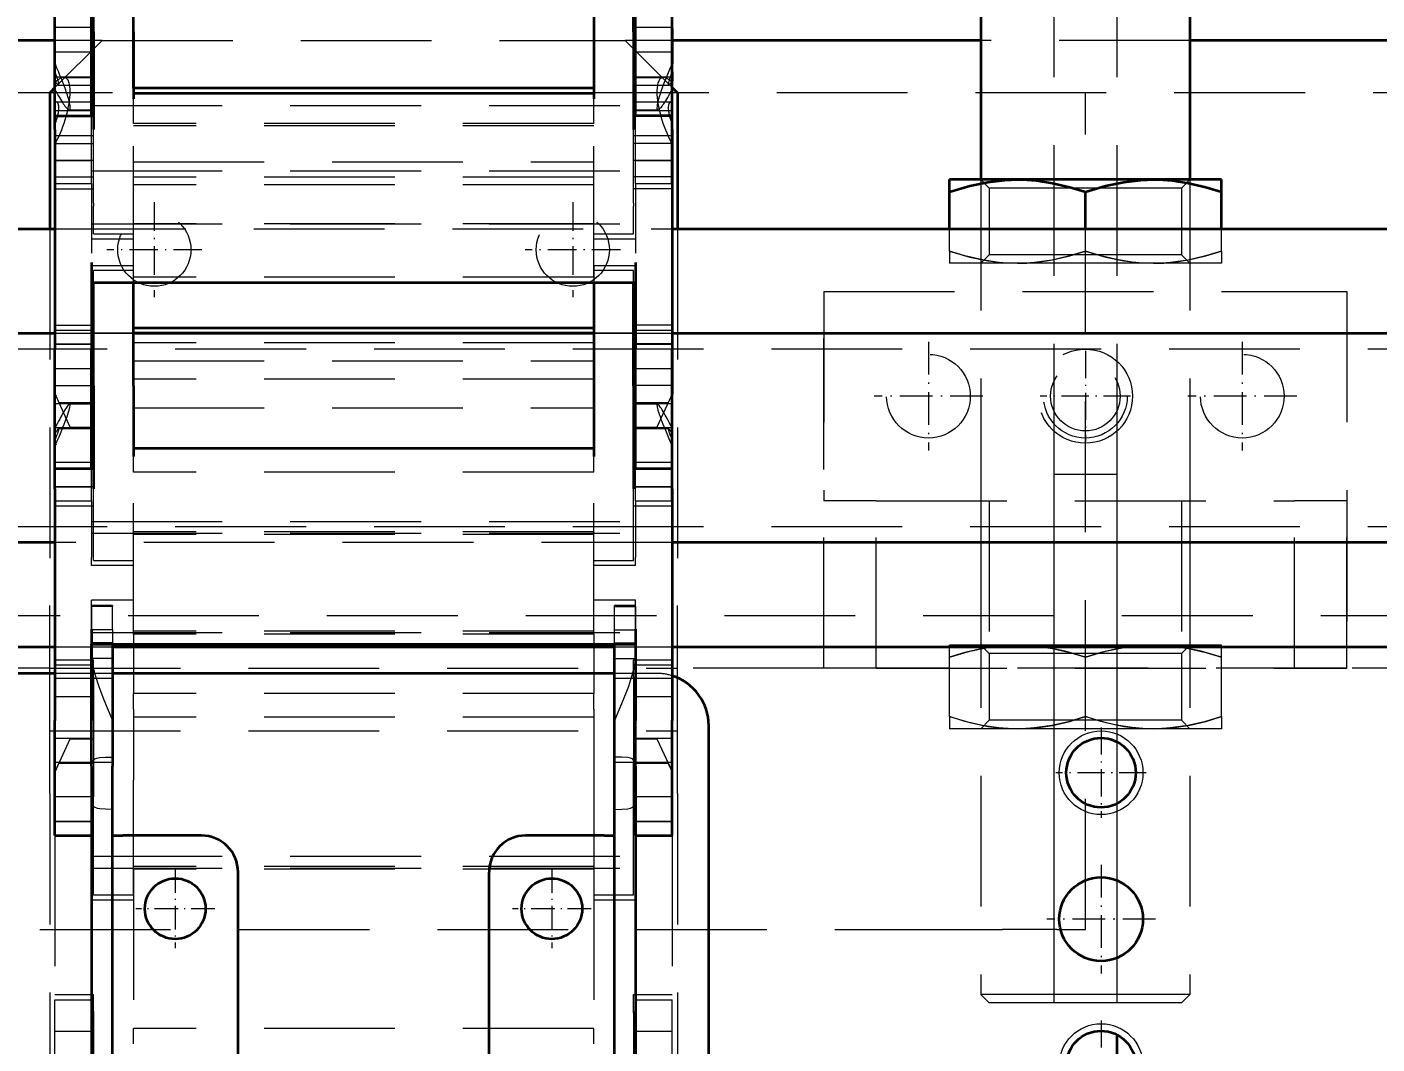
# Model space of a CAD drawing. Header units: millimetres. Extents: x -10155 to 20189, y -25550 to -22580.
# Drawn here: x -9377.4 to -9248.4, y -23115.9 to -23018.7 of the extents above; entities that cross this region are included whole.
import ezdxf

# ---------------------------------------------------------------- set-up
doc = ezdxf.new("R2010")
doc.units = ezdxf.units.MM
for name, pattern in [('CENTER-HOKUTO', [23, 20, -1, 1, -1]), ('DASHDOT', [18.5, 12, -3, 0.5, -3]), ('DASHSPACE', [30, 12, -18]), ('HIDDEN-HOKUTO', [3.8, 2.5, -1.3])]:
    doc.linetypes.add(name, pattern=pattern)
doc.layers.add('AM_7', color=2, linetype='CENTER-HOKUTO', lineweight=30)
doc.layers.add('AM_HID', color=1, linetype='HIDDEN-HOKUTO', lineweight=25)
doc.layers.add('word_dim', color=253, linetype='Continuous')
doc.styles.get("Standard").update_dxf_attribs({"font": 'romans.shx', "bigfont": 'bigfont.shx'})
doc.dimstyles.new('RS-1-5', dxfattribs={"dimscale": 5, "dimtxt": 3.5, "dimasz": 3, "dimexe": 1, "dimexo": 0, "dimgap": 1, "dimtad": 3, "dimdsep": 46, "dimtxsty": 'Standard', "dimblk1": 'OPEN', "dimblk2": 'OPEN', "dimsah": 1, "dimcen": 0, "dimclrd": 256, "dimclre": 256, "dimclrt": 3, "dimadec": 0, "dimazin": 0, "dimtfac": 1, "dimtmove": 0, "dimatfit": 3, "dimldrblk": 'OPEN', "dimfxl": 0, "dimtolj": 1, "dimtzin": 0, "dimarcsym": 0})

# ---------------------------------------------------------------- blocks, each defined once
blk = doc.blocks.new('_Open')
at = {"color": 0, "lineweight": -2}
for p, q in [((-1, 0.1667), (0, 0)), ((-1, -0.1667), (0, 0)), ((0, 0), (-1, 0))]:
    blk.add_line(p, q, dxfattribs=at)
blk = doc.blocks.new('*D754')
at = {"layer": 'DEFPOINTS', "color": 0, "ltscale": 2}
for p in [(-8616.25, -22750.69), (-9696.25, -23547.81), (-8616.25, -23589.18)]:
    blk.add_point(p, dxfattribs=at)
at = {"layer": 'word_dim', "lineweight": -2, "ltscale": 2}
for p, q in [((-9696.25, -23547.81), (-9696.25, -22745.69)), ((-8616.25, -23589.18), (-8616.25, -22745.69)), ((-9681.25, -22750.69), (-8631.25, -22750.69))]:
    blk.add_line(p, q, dxfattribs=at)
at = {"layer": 'word_dim', "lineweight": -2, "ltscale": 2, "xscale": 15, "yscale": 15, "zscale": 15, "rotation": 180}
blk.add_blockref('_Open', (-9696.25, -22750.69), dxfattribs=at)
at = {"layer": 'word_dim', "lineweight": -2, "ltscale": 2, "xscale": 15, "yscale": 15, "zscale": 15}
blk.add_blockref('_Open', (-8616.25, -22750.69), dxfattribs=at)
at = {"layer": 'word_dim', "color": 3, "ltscale": 2, "insert": (-9156.25, -22736.94), "char_height": 17.5, "attachment_point": 5}
blk.add_mtext('\\A1;1080', dxfattribs=at)

msp = doc.modelspace()

# ---------------------------------------------------------------- linework, layer by layer
at = {"color": 7, "lineweight": 35, "ltscale": 0.187}
for p, q in [((-9371.047, -23019.166), (-9371.047, -23011.686)), ((-9367.248, -23019.166), (-9367.248, -23011.686)), ((-9323.248, -23011.686), (-9323.248, -23019.166)), ((-9319.447, -23019.166), (-9319.447, -23011.686))]:
    msp.add_line(p, q, dxfattribs=at)
at = {"color": 7, "lineweight": 35}
for p, q in [((-9286.248, -23011.804), (-9286.248, -23033.304)), ((-9266.248, -23011.804), (-9266.248, -23033.304)), ((-9374.748, -23020.004), (-9401.248, -23020.004)), ((-9286.248, -23020.004), (-9315.748, -23020.004)), ((-9208.748, -23020.004), (-9266.248, -23020.004)), ((-9323.248, -23024.551), (-9367.248, -23024.551)), ((-9367.248, -23025.053), (-9323.248, -23025.053)), ((-9374.748, -23028.521), (-9374.748, -23049.484)), ((-9315.748, -23028.521), (-9315.748, -23049.484)), ((-9648.748, -23038.004), (-9374.748, -23038.004)), ((-9315.748, -23038.004), (-8673.748, -23038.004)), ((-9371.248, -23043.125), (-9319.248, -23043.125)), ((-9323.248, -23047.491), (-9367.248, -23047.491)), ((-9367.248, -23047.939), (-9323.248, -23047.939)), ((-9374.748, -23048.004), (-9655.748, -23048.004)), ((-9323.248, -23048.004), (-9367.248, -23048.004)), ((-8666.748, -23048.004), (-9315.748, -23048.004)), ((-9323.248, -23059.001), (-9367.248, -23059.001)), ((-9374.748, -23062.878), (-9374.748, -23085.004)), ((-9315.748, -23062.878), (-9315.748, -23085.004)), ((-9374.748, -23068.004), (-9655.748, -23068.004)), ((-8666.748, -23068.004), (-9315.748, -23068.004)), ((-9374.748, -23078.004), (-9658.748, -23078.004)), ((-9371.248, -23077.727), (-9319.248, -23077.727)), ((-9321.248, -23078.004), (-9369.248, -23078.004)), ((-8663.748, -23078.004), (-9315.748, -23078.004)), ((-9321.248, -23080.504), (-9369.248, -23080.504)), ((-9312.248, -23135.504), (-9312.248, -23085.504)), ((-9371.248, -23089.368), (-9371.248, -23126.676)), ((-9369.248, -23126.676), (-9369.248, -23089.368)), ((-9321.248, -23126.676), (-9321.248, -23089.368)), ((-9319.248, -23089.368), (-9319.248, -23126.676)), ((-9357.248, -23124.504), (-9357.248, -23099.504)), ((-9333.248, -23124.504), (-9333.248, -23099.504))]:
    msp.add_line(p, q, dxfattribs=at)
at = {"color": 7, "lineweight": 35, "ltscale": 0.341248}
for p, q in [((-9374.748, -23027.218), (-9374.748, -23013.568)), ((-9371.248, -23027.218), (-9371.248, -23013.568)), ((-9319.248, -23027.218), (-9319.248, -23013.568))]:
    msp.add_line(p, q, dxfattribs=at)
at = {"color": 7, "lineweight": 35, "ltscale": 0.381778}
msp.add_line((-9315.748, -23028.839), (-9315.748, -23013.568), dxfattribs=at)
at = {"color": 7, "lineweight": 35, "ltscale": 0.186227}
msp.add_line((-9367.248, -23023.703), (-9367.248, -23016.254), dxfattribs=at)
at = {"color": 7, "lineweight": 35, "ltscale": 0.005005}
for p, q in [((-9371.248, -23018.736), (-9371.047, -23018.736)), ((-9371.248, -23026.636), (-9371.047, -23026.636)), ((-9371.248, -23047.939), (-9371.047, -23047.939)), ((-9371.047, -23048.004), (-9371.248, -23048.004)), ((-9371.047, -23049.054), (-9371.248, -23049.054)), ((-9319.248, -23048.004), (-9319.448, -23048.004)), ((-9371.248, -23056.954), (-9371.047, -23056.954))]:
    msp.add_line(p, q, dxfattribs=at)
at = {"color": 7, "lineweight": 35, "ltscale": 0.233876}
for p, q in [((-9371.047, -23019.166), (-9371.047, -23028.521)), ((-9319.447, -23019.166), (-9319.447, -23028.521))]:
    msp.add_line(p, q, dxfattribs=at)
at = {"color": 7, "lineweight": 35, "ltscale": 0.160205}
for p, q in [((-9367.248, -23019.166), (-9367.248, -23025.575)), ((-9323.248, -23019.166), (-9323.248, -23025.575))]:
    msp.add_line(p, q, dxfattribs=at)
at = {"color": 7, "lineweight": 35, "ltscale": 0.004993}
for p, q in [((-9319.447, -23018.736), (-9319.248, -23018.736)), ((-9319.447, -23026.636), (-9319.248, -23026.636)), ((-9319.447, -23047.939), (-9319.248, -23047.939)), ((-9319.248, -23049.054), (-9319.447, -23049.054)), ((-9319.447, -23056.954), (-9319.248, -23056.954))]:
    msp.add_line(p, q, dxfattribs=at)
at = {"color": 7, "lineweight": 35, "ltscale": 0.084619}
msp.add_line((-9315.748, -23018.854), (-9315.748, -23022.239), dxfattribs=at)
at = {"color": 7, "lineweight": 35, "ltscale": 0.019043}
msp.add_line((-9315.748, -23023.001), (-9315.748, -23022.239), dxfattribs=at)
at = {"color": 7, "lineweight": 35, "ltscale": 0.022169}
msp.add_line((-9315.748, -23023.001), (-9315.748, -23023.888), dxfattribs=at)
at = {"color": 7, "lineweight": 35, "ltscale": 0.017677}
msp.add_line((-9374.748, -23024.504), (-9375.248, -23025.004), dxfattribs=at)
at = {"color": 7, "lineweight": 35, "ltscale": 0.021213}
msp.add_line((-9367.248, -23024.551), (-9367.248, -23023.703), dxfattribs=at)
at = {"color": 7, "lineweight": 35, "ltscale": 0.019041}
msp.add_line((-9315.748, -23024.649), (-9315.748, -23023.888), dxfattribs=at)
at = {"color": 7, "lineweight": 35, "ltscale": 0.017678}
msp.add_line((-9315.748, -23024.504), (-9315.248, -23025.004), dxfattribs=at)
at = {"color": 7, "lineweight": 35, "ltscale": 0.324995}
for p, q in [((-9375.248, -23025.004), (-9375.248, -23038.004)), ((-9315.248, -23025.004), (-9315.248, -23038.004))]:
    msp.add_line(p, q, dxfattribs=at)
at = {"color": 7, "lineweight": 35, "ltscale": 0.032584}
for p, q in [((-9374.748, -23028.521), (-9374.748, -23027.218)), ((-9315.748, -23028.521), (-9315.748, -23027.218))]:
    msp.add_line(p, q, dxfattribs=at)
at = {"color": 7, "lineweight": 35, "ltscale": 0.092505}
for p, q in [((-9374.748, -23027.218), (-9371.047, -23027.218)), ((-9371.047, -23060.961), (-9374.748, -23060.961))]:
    msp.add_line(p, q, dxfattribs=at)
at = {"color": 7, "lineweight": 35, "ltscale": 0.092493}
for p, q in [((-9315.748, -23027.218), (-9319.447, -23027.218)), ((-9315.748, -23060.961), (-9319.447, -23060.961))]:
    msp.add_line(p, q, dxfattribs=at)
at = {"color": 7, "lineweight": 35, "ltscale": 0.121178}
msp.add_line((-9315.748, -23033.686), (-9315.748, -23028.839), dxfattribs=at)
at = {"color": 7, "lineweight": 35, "ltscale": 0.000550842}
msp.add_line((-9315.748, -23031.299), (-9315.748, -23031.321), dxfattribs=at)
at = {"color": 7, "lineweight": 35, "ltscale": 0.162488}
msp.add_line((-9282.748, -23033.304), (-9289.248, -23033.304), dxfattribs=at)
at = {"color": 7, "lineweight": 35, "ltscale": 0.029027}
for p, q in [((-9289.248, -23034.465), (-9289.248, -23033.304)), ((-9263.248, -23034.465), (-9263.248, -23033.304))]:
    msp.add_line(p, q, dxfattribs=at)
at = {"color": 7, "lineweight": 35, "ltscale": 0.1625}
for p, q in [((-9276.248, -23033.304), (-9282.748, -23033.304)), ((-9269.748, -23033.304), (-9276.248, -23033.304))]:
    msp.add_line(p, q, dxfattribs=at)
at = {"color": 7, "lineweight": 35, "ltscale": 0.162512}
msp.add_line((-9263.248, -23033.304), (-9269.748, -23033.304), dxfattribs=at)
at = {"color": 7, "lineweight": 35, "ltscale": 0.08847}
for p, q in [((-9289.248, -23038.004), (-9289.248, -23034.465)), ((-9276.248, -23038.004), (-9276.248, -23034.465)), ((-9263.248, -23038.004), (-9263.248, -23034.465))]:
    msp.add_line(p, q, dxfattribs=at)
at = {"color": 7, "lineweight": 35, "ltscale": 0.2064}
for p, q in [((-9371.248, -23041.228), (-9371.248, -23049.484)), ((-9319.248, -23041.228), (-9319.248, -23049.484))]:
    msp.add_line(p, q, dxfattribs=at)
at = {"color": 7, "lineweight": 35, "ltscale": 0.246954}
for p, q in [((-9371.047, -23053.004), (-9371.047, -23043.126)), ((-9367.248, -23053.004), (-9367.248, -23043.126)), ((-9323.248, -23043.126), (-9323.248, -23053.004)), ((-9319.447, -23053.004), (-9319.447, -23043.126))]:
    msp.add_line(p, q, dxfattribs=at)
at = {"color": 7, "lineweight": 35, "ltscale": 0.093527}
msp.add_line((-9367.248, -23046.866), (-9367.248, -23043.125), dxfattribs=at)
at = {"color": 7, "lineweight": 35, "ltscale": 0.015607}
msp.add_line((-9367.248, -23047.491), (-9367.248, -23046.866), dxfattribs=at)
at = {"color": 7, "lineweight": 35, "ltscale": 0.116251}
msp.add_line((-9315.748, -23049.154), (-9315.748, -23053.804), dxfattribs=at)
at = {"color": 7, "lineweight": 35, "ltscale": 0.286938}
for p, q in [((-9374.748, -23060.961), (-9374.748, -23049.484)), ((-9371.248, -23060.961), (-9371.248, -23049.484)), ((-9319.248, -23060.961), (-9319.248, -23049.484))]:
    msp.add_line(p, q, dxfattribs=at)
at = {"color": 7, "lineweight": 35, "ltscale": 0.34854}
msp.add_line((-9315.748, -23063.425), (-9315.748, -23049.484), dxfattribs=at)
at = {"color": 7, "lineweight": 35, "ltscale": 0.060001}
msp.add_line((-9315.748, -23051.404), (-9315.748, -23053.804), dxfattribs=at)
at = {"color": 7, "lineweight": 35, "ltscale": 0.246854}
for p, q in [((-9371.047, -23053.004), (-9371.047, -23062.878)), ((-9319.447, -23053.004), (-9319.447, -23062.878))]:
    msp.add_line(p, q, dxfattribs=at)
at = {"color": 7, "lineweight": 35, "ltscale": 0.169096}
for p, q in [((-9367.248, -23053.004), (-9367.248, -23059.768)), ((-9323.248, -23053.004), (-9323.248, -23059.768))]:
    msp.add_line(p, q, dxfattribs=at)
at = {"color": 7, "lineweight": 35, "ltscale": 0.047916}
for p, q in [((-9374.748, -23062.878), (-9374.748, -23060.961)), ((-9315.748, -23062.878), (-9315.748, -23060.961))]:
    msp.add_line(p, q, dxfattribs=at)
at = {"color": 7, "lineweight": 35, "ltscale": 0.014461}
msp.add_line((-9315.748, -23064.004), (-9315.748, -23063.425), dxfattribs=at)
at = {"color": 7, "lineweight": 35, "ltscale": 0.217856}
for p, q in [((-9371.248, -23076.29), (-9371.248, -23085.004)), ((-9319.248, -23076.29), (-9319.248, -23085.004))]:
    msp.add_line(p, q, dxfattribs=at)
at = {"color": 7, "lineweight": 35, "ltscale": 0.291013}
for p, q in [((-9371.248, -23089.368), (-9371.248, -23077.727)), ((-9369.248, -23077.727), (-9369.248, -23089.368)), ((-9321.248, -23089.368), (-9321.248, -23077.727))]:
    msp.add_line(p, q, dxfattribs=at)
at = {"color": 7, "lineweight": 35, "ltscale": 0.2875}
msp.add_line((-9374.748, -23080.504), (-9386.248, -23080.504), dxfattribs=at)
at = {"color": 7, "lineweight": 35, "ltscale": 0.275}
for p, q in [((-9374.748, -23096.004), (-9374.748, -23085.004)), ((-9319.248, -23096.004), (-9319.248, -23085.004)), ((-9315.748, -23096.004), (-9315.748, -23085.004))]:
    msp.add_line(p, q, dxfattribs=at)
at = {"color": 7, "lineweight": 35, "ltscale": 0.109085}
msp.add_line((-9371.248, -23089.367), (-9371.248, -23085.004), dxfattribs=at)
at = {"color": 7, "lineweight": 35, "ltscale": 0.097426}
msp.add_line((-9319.248, -23089.368), (-9319.248, -23085.47), dxfattribs=at)
at = {"color": 7, "lineweight": 35, "ltscale": 0.0875}
for p, q in [((-9374.748, -23096.004), (-9371.248, -23096.004)), ((-9319.248, -23096.004), (-9315.748, -23096.004))]:
    msp.add_line(p, q, dxfattribs=at)
at = {"color": 7, "lineweight": 35, "ltscale": 0.025}
for p, q in [((-9369.248, -23096.004), (-9368.248, -23096.004)), ((-9322.248, -23096.004), (-9321.248, -23096.004))]:
    msp.add_line(p, q, dxfattribs=at)
at = {"color": 7, "lineweight": 35, "ltscale": 0.1875}
for p, q in [((-9360.748, -23096.004), (-9368.248, -23096.004)), ((-9322.248, -23096.004), (-9329.748, -23096.004))]:
    msp.add_line(p, q, dxfattribs=at)
at = {"color": 7, "lineweight": 35, "ltscale": 0.148286}
msp.add_line((-9273.248, -23115.038), (-9273.248, -23120.969), dxfattribs=at)
at = {"color": 7, "lineweight": 35}
for points in [[(-9289.248, -23034.465), (-9287.308, -23033.896), (-9285.566, -23033.535), (-9283.934, -23033.345), (-9282.748, -23033.304)], [(-9282.748, -23033.304), (-9281.858, -23033.327), (-9280.958, -23033.398), (-9279.403, -23033.628), (-9277.728, -23034.016), (-9276.248, -23034.465)], [(-9276.248, -23034.465), (-9274.309, -23033.896), (-9272.566, -23033.535), (-9270.934, -23033.345), (-9269.748, -23033.304)], [(-9269.748, -23033.304), (-9268.858, -23033.327), (-9267.958, -23033.398), (-9266.402, -23033.628), (-9264.728, -23034.016), (-9263.248, -23034.465)]]:
    msp.add_lwpolyline(points, dxfattribs=at)
at = {"color": 7, "linetype": 'DASHSPACE', "lineweight": 13}
msp.add_circle((-9276.248, -23054.004), 4, dxfattribs=at)
at = {"color": 7, "lineweight": 13}
for centre in [(-9274.748, -23090.004), (-9274.748, -23118.004)]:
    msp.add_circle(centre, 4, dxfattribs=at)
at = {"color": 7, "lineweight": 35}
for centre, radius in [((-9274.748, -23090.004), 3.324), ((-9363.248, -23103.004), 2.9), ((-9327.248, -23103.004), 2.9), ((-9274.748, -23104.004), 4), ((-9274.748, -23118.004), 3.324)]:
    msp.add_circle(centre, radius, dxfattribs=at)
for centre, radius, start, end in [((-9317.248, -23085.504), 5, 0, 72.54248), ((-9360.748, -23099.504), 3.5, 0, 90), ((-9329.748, -23099.504), 3.5, 90, 179.99999)]:
    msp.add_arc(centre, radius, start, end, dxfattribs=at)
at = {"layer": 'AM_7', "color": 2, "linetype": 'DASHDOT', "lineweight": 13, "ltscale": 0.227499}
for p, q in [((-9365.248, -23035.454), (-9365.248, -23044.554)), ((-9325.248, -23035.454), (-9325.248, -23044.554))]:
    msp.add_line(p, q, dxfattribs=at)
at = {"layer": 'AM_7', "color": 2, "linetype": 'DASHDOT', "lineweight": 13, "ltscale": 0.227502}
for p, q in [((-9360.697, -23040.004), (-9369.797, -23040.004)), ((-9320.697, -23040.004), (-9329.797, -23040.004))]:
    msp.add_line(p, q, dxfattribs=at)
at = {"layer": 'AM_7', "color": 2, "linetype": 'DASHDOT', "lineweight": 13, "ltscale": 0.259999}
for p, q in [((-9291.248, -23048.804), (-9291.248, -23059.204)), ((-9274.748, -23098.804), (-9274.748, -23109.204))]:
    msp.add_line(p, q, dxfattribs=at)
at = {"layer": 'AM_7', "color": 2, "linetype": 'DASHDOT', "lineweight": 13, "ltscale": 0.260001}
msp.add_line((-9261.248, -23048.804), (-9261.248, -23059.204), dxfattribs=at)
at = {"layer": 'AM_7', "color": 2, "linetype": 'DASHDOT', "lineweight": 13, "ltscale": 0.216028}
for p, q in [((-9276.248, -23049.683), (-9276.248, -23058.324)), ((-9274.748, -23085.683), (-9274.748, -23094.324)), ((-9274.748, -23113.683), (-9274.748, -23122.324))]:
    msp.add_line(p, q, dxfattribs=at)
at = {"layer": 'AM_7', "color": 2, "linetype": 'DASHDOT', "lineweight": 13, "ltscale": 0.260004}
for p, q in [((-9286.047, -23054.004), (-9296.447, -23054.004)), ((-9256.047, -23054.004), (-9266.447, -23054.004)), ((-9269.547, -23104.004), (-9279.947, -23104.004))]:
    msp.add_line(p, q, dxfattribs=at)
at = {"layer": 'AM_7', "color": 2, "linetype": 'DASHDOT', "lineweight": 13, "ltscale": 0.216022}
for p, q in [((-9271.927, -23054.004), (-9280.568, -23054.004)), ((-9270.427, -23090.004), (-9279.068, -23090.004))]:
    msp.add_line(p, q, dxfattribs=at)
at = {"layer": 'AM_7', "color": 2, "linetype": 'DASHDOT', "lineweight": 13, "ltscale": 0.188499}
for p, q in [((-9363.248, -23099.234), (-9363.248, -23106.774)), ((-9327.248, -23099.234), (-9327.248, -23106.774))]:
    msp.add_line(p, q, dxfattribs=at)
at = {"layer": 'AM_7', "color": 2, "linetype": 'DASHDOT', "lineweight": 13, "ltscale": 0.188501}
for p, q in [((-9359.477, -23103.004), (-9367.018, -23103.004)), ((-9323.477, -23103.004), (-9331.018, -23103.004))]:
    msp.add_line(p, q, dxfattribs=at)
at = {"layer": 'AM_HID', "color": 1, "lineweight": 13, "ltscale": 5}
for p, q in [((-9279.248, -23011.004), (-9279.248, -23112.004)), ((-9273.248, -23011.004), (-9273.248, -23112.004)), ((-9323.248, -23016.254), (-9323.248, -23023.703)), ((-9374.748, -23018.836), (-9374.748, -23022.239)), ((-9374.647, -23018.736), (-9371.248, -23018.736)), ((-9319.248, -23018.736), (-9315.848, -23018.736)), ((-9370.248, -23020.004), (-9374.748, -23020.004)), ((-9370.248, -23020.004), (-9374.748, -23024.504)), ((-9370.248, -23020.004), (-9320.248, -23020.004)), ((-9315.748, -23020.004), (-9320.248, -23020.004)), ((-9320.248, -23020.004), (-9315.748, -23024.504)), ((-9266.248, -23020.004), (-9286.248, -23020.004)), ((-9374.748, -23021.086), (-9374.748, -23021.171)), ((-9374.748, -23021.086), (-9371.047, -23021.086)), ((-9371.047, -23024.202), (-9371.047, -23021.086)), ((-9319.447, -23024.202), (-9319.447, -23021.086)), ((-9319.447, -23021.086), (-9315.748, -23021.086)), ((-9374.748, -23023.001), (-9374.748, -23022.239)), ((-9374.748, -23023.001), (-9374.748, -23023.888)), ((-9374.748, -23023.479), (-9371.248, -23023.479)), ((-9374.748, -23024.649), (-9374.748, -23023.888)), ((-9374.647, -23024.871), (-9374.748, -23024.649)), ((-9374.416, -23024.286), (-9371.047, -23024.286)), ((-9373.928, -23023.529), (-9371.047, -23023.529)), ((-9371.047, -23024.202), (-9371.047, -23024.286)), ((-9323.248, -23023.703), (-9323.248, -23024.551)), ((-9319.447, -23023.529), (-9316.567, -23023.529)), ((-9319.447, -23024.286), (-9319.447, -23024.202)), ((-9319.447, -23024.286), (-9316.079, -23024.286)), ((-9319.248, -23023.479), (-9315.748, -23023.479)), ((-9236.248, -23025.004), (-9691.248, -23025.004)), ((-9374.635, -23025.879), (-9371.047, -23025.879)), ((-9367.248, -23025.094), (-9367.248, -23025.053)), ((-9367.248, -23025.624), (-9367.248, -23025.094)), ((-9367.248, -23027.953), (-9367.248, -23025.624)), ((-9323.248, -23025.094), (-9323.248, -23025.053)), ((-9323.248, -23025.624), (-9323.248, -23025.094)), ((-9323.248, -23027.953), (-9323.248, -23025.624)), ((-9319.447, -23025.879), (-9315.859, -23025.879)), ((-9276.248, -23105.004), (-9276.248, -23025.004)), ((-9374.748, -23026.686), (-9371.248, -23026.686)), ((-9374.748, -23028.839), (-9374.748, -23027.218)), ((-9373.387, -23026.636), (-9371.248, -23026.636)), ((-9371.248, -23026.206), (-9319.248, -23026.206)), ((-9371.248, -23028.839), (-9371.248, -23027.218)), ((-9371.047, -23027.319), (-9371.047, -23027.218)), ((-9319.447, -23027.319), (-9319.447, -23027.218)), ((-9319.248, -23026.636), (-9317.108, -23026.636)), ((-9319.248, -23026.686), (-9315.748, -23026.686)), ((-9319.248, -23028.839), (-9319.248, -23027.218)), ((-9371.047, -23028.214), (-9371.047, -23027.319)), ((-9371.047, -23033.582), (-9371.047, -23028.522)), ((-9367.248, -23042.617), (-9367.248, -23027.953)), ((-9323.248, -23027.953), (-9367.248, -23027.953)), ((-9323.248, -23028.169), (-9367.248, -23028.169)), ((-9323.248, -23042.617), (-9323.248, -23027.953)), ((-9319.447, -23028.214), (-9319.447, -23027.319)), ((-9319.447, -23033.582), (-9319.447, -23028.522)), ((-9374.748, -23033.686), (-9374.748, -23028.839)), ((-9374.748, -23029.079), (-9371.047, -23029.079)), ((-9374.748, -23029.857), (-9371.047, -23029.857)), ((-9371.248, -23033.686), (-9371.248, -23028.839)), ((-9319.447, -23029.079), (-9315.748, -23029.079)), ((-9315.748, -23029.857), (-9319.447, -23029.857)), ((-9319.248, -23033.686), (-9319.248, -23028.839)), ((-9374.748, -23031.479), (-9371.248, -23031.479)), ((-9374.647, -23031.429), (-9371.047, -23031.429)), ((-9371.248, -23032.451), (-9319.248, -23032.451)), ((-9367.248, -23031.603), (-9323.248, -23031.603)), ((-9367.248, -23031.606), (-9323.248, -23031.606)), ((-9319.447, -23031.429), (-9315.848, -23031.429)), ((-9319.248, -23031.479), (-9315.748, -23031.479)), ((-9374.748, -23033.031), (-9371.047, -23033.031)), ((-9374.748, -23033.686), (-9371.248, -23033.686)), ((-9371.248, -23033.686), (-9371.248, -23040.34)), ((-9371.047, -23034.186), (-9371.047, -23033.582)), ((-9323.248, -23033.073), (-9367.248, -23033.073)), ((-9315.748, -23033.031), (-9319.447, -23033.031)), ((-9319.447, -23034.186), (-9319.447, -23033.582)), ((-9319.248, -23033.686), (-9315.748, -23033.686)), ((-9319.248, -23033.686), (-9319.248, -23040.34)), ((-9286.248, -23033.304), (-9286.248, -23111.204)), ((-9285.436, -23034.116), (-9286.248, -23033.304)), ((-9267.06, -23034.116), (-9266.248, -23033.304)), ((-9266.248, -23033.304), (-9266.248, -23111.204)), ((-9374.748, -23034.186), (-9371.047, -23034.186)), ((-9371.047, -23035.561), (-9371.047, -23034.098)), ((-9323.248, -23033.789), (-9367.248, -23033.789)), ((-9319.447, -23035.561), (-9319.447, -23034.098)), ((-9315.748, -23034.186), (-9319.447, -23034.186)), ((-9276.248, -23034.116), (-9285.436, -23034.116)), ((-9276.247, -23034.116), (-9285.436, -23034.116)), ((-9285.436, -23034.116), (-9285.436, -23040.492)), ((-9267.06, -23034.116), (-9276.248, -23034.116)), ((-9267.06, -23034.116), (-9276.247, -23034.116)), ((-9276.247, -23040.143), (-9276.247, -23034.465)), ((-9267.06, -23034.116), (-9267.06, -23040.492)), ((-9371.047, -23035.561), (-9371.047, -23035.826)), ((-9371.047, -23038.479), (-9371.047, -23035.826)), ((-9319.447, -23035.561), (-9319.447, -23035.826)), ((-9319.447, -23038.479), (-9319.447, -23035.826)), ((-9371.248, -23037.536), (-9319.248, -23037.536)), ((-9323.248, -23037.545), (-9367.248, -23037.545)), ((-9375.248, -23038.004), (-9375.248, -23074.004)), ((-9374.748, -23038.004), (-9315.748, -23038.004)), ((-9371.047, -23038.479), (-9367.248, -23038.479)), ((-9323.248, -23038.479), (-9319.447, -23038.479)), ((-9315.248, -23038.004), (-9315.248, -23074.004)), ((-9289.248, -23040.143), (-9289.248, -23038.004)), ((-9276.248, -23040.143), (-9276.248, -23038.004)), ((-9263.248, -23040.143), (-9263.248, -23038.004)), ((-9371.248, -23038.979), (-9367.248, -23038.979)), ((-9323.248, -23038.979), (-9319.248, -23038.979)), ((-9289.248, -23040.143), (-9289.248, -23041.304)), ((-9263.248, -23040.143), (-9263.248, -23041.304)), ((-9282.748, -23041.304), (-9289.248, -23041.304)), ((-9285.436, -23040.492), (-9286.248, -23041.304)), ((-9276.248, -23040.492), (-9285.436, -23040.492)), ((-9276.247, -23040.492), (-9285.436, -23040.492)), ((-9276.248, -23041.304), (-9282.748, -23041.304)), ((-9267.06, -23040.492), (-9276.248, -23040.492)), ((-9269.748, -23041.304), (-9276.248, -23041.304)), ((-9267.06, -23040.492), (-9276.247, -23040.492)), ((-9263.248, -23041.304), (-9269.748, -23041.304)), ((-9267.06, -23040.492), (-9266.248, -23041.304)), ((-9371.248, -23041.504), (-9367.248, -23041.504)), ((-9371.047, -23043.126), (-9371.047, -23042.004)), ((-9367.248, -23042.004), (-9371.047, -23042.004)), ((-9367.248, -23042.108), (-9367.248, -23041.504)), ((-9367.248, -23043.126), (-9367.248, -23042.004)), ((-9367.248, -23043.125), (-9367.248, -23042.617)), ((-9323.248, -23042.617), (-9367.248, -23042.617)), ((-9323.248, -23041.504), (-9323.248, -23042.108)), ((-9323.248, -23041.504), (-9319.248, -23041.504)), ((-9323.248, -23042.004), (-9323.248, -23043.126)), ((-9319.447, -23042.004), (-9323.248, -23042.004)), ((-9323.248, -23042.108), (-9323.248, -23046.866)), ((-9319.447, -23043.126), (-9319.447, -23042.004)), ((-9301.248, -23080.004), (-9301.248, -23044.004)), ((-9301.248, -23044.004), (-9251.248, -23044.004)), ((-9301.248, -23044.004), (-9251.248, -23044.004)), ((-9301.248, -23044.004), (-9301.248, -23064.004)), ((-9251.248, -23044.004), (-9251.248, -23080.004)), ((-9251.248, -23044.004), (-9251.248, -23064.004)), ((-9374.748, -23047.203), (-9371.047, -23047.203)), ((-9374.748, -23047.703), (-9371.248, -23047.703)), ((-9371.047, -23047.939), (-9367.248, -23047.939)), ((-9323.248, -23046.866), (-9323.248, -23047.491)), ((-9323.248, -23047.939), (-9319.447, -23047.939)), ((-9315.748, -23047.203), (-9319.447, -23047.203)), ((-9319.248, -23047.703), (-9315.748, -23047.703)), ((-9371.248, -23048.004), (-9374.748, -23048.004)), ((-9374.748, -23048.996), (-9371.047, -23048.996)), ((-9374.748, -23049.004), (-9371.248, -23049.004)), ((-9374.748, -23049.154), (-9374.748, -23053.804)), ((-9371.248, -23049.054), (-9374.647, -23049.054)), ((-9367.248, -23048.004), (-9371.047, -23048.004)), ((-9323.248, -23048.89), (-9367.248, -23048.89)), ((-9319.448, -23048.004), (-9323.248, -23048.004)), ((-9315.748, -23048.996), (-9319.447, -23048.996)), ((-9315.748, -23048.004), (-9319.248, -23048.004)), ((-9319.248, -23049.004), (-9315.748, -23049.004)), ((-9315.848, -23049.054), (-9319.248, -23049.054)), ((-8666.748, -23049.504), (-9655.748, -23049.504)), ((-9371.047, -23051.404), (-9374.748, -23051.404)), ((-9374.748, -23051.404), (-9374.748, -23053.804)), ((-9371.047, -23054.604), (-9371.047, -23051.404)), ((-9367.248, -23050.629), (-9323.248, -23050.629)), ((-9315.748, -23051.404), (-9319.447, -23051.404)), ((-9319.447, -23054.604), (-9319.447, -23051.404)), ((-9374.748, -23052.973), (-9371.047, -23052.973)), ((-9323.248, -23052.393), (-9367.248, -23052.393)), ((-9315.748, -23052.973), (-9319.447, -23052.973)), ((-9374.748, -23053.804), (-9374.647, -23054.02)), ((-9373.29, -23056.954), (-9374.647, -23054.02)), ((-9315.848, -23054.02), (-9317.205, -23056.954)), ((-9315.848, -23054.02), (-9315.748, -23053.804)), ((-9374.748, -23054.703), (-9371.248, -23054.703)), ((-9374.377, -23054.604), (-9371.047, -23054.604)), ((-9373.335, -23054.753), (-9371.047, -23054.753)), ((-9367.248, -23055.11), (-9323.248, -23055.11)), ((-9319.447, -23054.604), (-9316.118, -23054.604)), ((-9319.447, -23054.753), (-9317.16, -23054.753)), ((-9319.248, -23054.703), (-9315.748, -23054.703)), ((-9374.748, -23057.098), (-9374.647, -23056.876)), ((-9373.29, -23056.954), (-9371.248, -23056.954)), ((-9319.248, -23056.954), (-9317.205, -23056.954)), ((-9374.748, -23057.004), (-9371.248, -23057.004)), ((-9374.395, -23057.103), (-9371.047, -23057.103)), ((-9319.447, -23057.103), (-9316.1, -23057.103)), ((-9319.248, -23057.004), (-9315.748, -23057.004)), ((-9323.248, -23059.001), (-9367.248, -23059.001)), ((-9374.748, -23060.303), (-9371.047, -23060.303)), ((-9367.248, -23061.265), (-9367.248, -23059.768)), ((-9323.248, -23061.265), (-9323.248, -23059.768)), ((-9319.447, -23060.303), (-9315.748, -23060.303)), ((-9371.047, -23060.961), (-9374.748, -23060.961)), ((-9374.748, -23063.425), (-9374.748, -23060.961)), ((-9371.248, -23063.425), (-9371.248, -23060.961)), ((-9367.248, -23076.742), (-9367.248, -23061.265)), ((-9323.248, -23061.265), (-9367.248, -23061.265)), ((-9323.248, -23061.265), (-9367.248, -23061.265)), ((-9323.248, -23076.742), (-9323.248, -23061.265)), ((-9315.748, -23060.961), (-9319.447, -23060.961)), ((-9319.248, -23063.425), (-9319.248, -23060.961)), ((-9276.248, -23061.504), (-9279.248, -23061.504)), ((-9279.248, -23061.504), (-9279.248, -23132.004)), ((-9273.248, -23061.504), (-9276.248, -23061.504)), ((-9273.248, -23061.504), (-9273.248, -23115.038)), ((-9371.248, -23062.703), (-9374.748, -23062.703)), ((-9374.748, -23064.004), (-9374.748, -23063.425)), ((-9374.647, -23062.653), (-9371.047, -23062.653)), ((-9371.248, -23064.004), (-9371.248, -23063.425)), ((-9371.047, -23064.504), (-9371.047, -23062.878)), ((-9319.447, -23062.653), (-9315.848, -23062.653)), ((-9319.447, -23064.504), (-9319.447, -23062.878)), ((-9315.748, -23062.703), (-9319.248, -23062.703)), ((-9319.248, -23064.004), (-9319.248, -23063.425)), ((-9374.748, -23064.004), (-9371.248, -23064.004)), ((-9374.748, -23064.504), (-9371.047, -23064.504)), ((-9371.248, -23064.004), (-9371.248, -23069.415)), ((-9371.047, -23069.703), (-9371.047, -23064.504)), ((-9319.447, -23064.504), (-9315.748, -23064.504)), ((-9319.447, -23069.703), (-9319.447, -23064.504)), ((-9319.248, -23064.004), (-9315.748, -23064.004)), ((-9319.248, -23064.004), (-9319.248, -23069.415)), ((-9301.248, -23080.004), (-9301.248, -23064.004)), ((-9296.248, -23064.004), (-9301.248, -23064.004)), ((-9296.248, -23064.004), (-9256.248, -23064.004)), ((-9296.248, -23080.004), (-9296.248, -23064.004)), ((-9286.248, -23064.004), (-9286.248, -23080.004)), ((-9285.436, -23064.004), (-9285.436, -23080.004)), ((-9267.06, -23064.004), (-9267.06, -23080.004)), ((-9266.248, -23064.004), (-9266.248, -23080.004)), ((-9251.248, -23064.004), (-9256.248, -23064.004)), ((-9256.248, -23080.004), (-9256.248, -23064.004)), ((-9251.248, -23080.004), (-9251.248, -23064.004)), ((-9371.248, -23065.98), (-9319.248, -23065.98)), ((-8666.748, -23066.504), (-9655.748, -23066.504)), ((-9371.248, -23067.115), (-9319.248, -23067.115)), ((-9323.248, -23066.964), (-9367.248, -23066.964)), ((-9323.248, -23067.224), (-9367.248, -23067.224)), ((-9315.748, -23068.004), (-9374.748, -23068.004)), ((-9371.248, -23070.203), (-9371.248, -23069.415)), ((-9371.047, -23069.703), (-9367.248, -23069.703)), ((-9323.248, -23069.703), (-9319.447, -23069.703)), ((-9319.248, -23070.203), (-9319.248, -23069.415)), ((-9367.248, -23070.203), (-9371.248, -23070.203)), ((-9319.248, -23070.203), (-9323.248, -23070.203)), ((-9371.248, -23077.258), (-9371.248, -23073.504)), ((-9367.248, -23073.504), (-9371.248, -23073.504)), ((-9319.248, -23073.504), (-9323.248, -23073.504)), ((-9319.248, -23077.258), (-9319.248, -23073.504)), ((-8671.248, -23075.004), (-9641.248, -23075.004)), ((-9375.248, -23080.004), (-9375.248, -23074.004)), ((-9371.248, -23074.111), (-9371.248, -23074.004)), ((-9369.248, -23074.004), (-9371.248, -23074.004)), ((-9371.248, -23074.111), (-9371.248, -23076.336)), ((-9369.248, -23074.111), (-9371.248, -23074.111)), ((-9369.248, -23074.111), (-9371.248, -23074.111)), ((-9369.248, -23074.004), (-9369.248, -23074.111)), ((-9369.248, -23076.336), (-9369.248, -23074.111)), ((-9321.248, -23074.111), (-9321.248, -23074.004)), ((-9319.248, -23074.004), (-9321.248, -23074.004)), ((-9321.248, -23076.336), (-9321.248, -23074.111)), ((-9321.248, -23074.111), (-9319.248, -23074.111)), ((-9321.248, -23074.111), (-9319.248, -23074.111)), ((-9319.248, -23074.111), (-9319.248, -23074.004)), ((-9319.248, -23074.111), (-9319.248, -23076.336)), ((-9315.248, -23080.004), (-9315.248, -23074.004)), ((-9371.248, -23077.727), (-9371.248, -23076.336)), ((-9369.248, -23076.336), (-9371.248, -23076.336)), ((-9369.248, -23076.336), (-9371.248, -23076.336)), ((-9371.248, -23076.592), (-9319.248, -23076.592)), ((-9369.248, -23077.577), (-9371.248, -23077.577)), ((-9369.248, -23077.577), (-9371.248, -23077.577)), ((-9369.248, -23076.336), (-9369.248, -23077.727)), ((-9323.248, -23076.483), (-9367.248, -23076.483)), ((-9323.248, -23076.742), (-9367.248, -23076.742)), ((-9367.248, -23076.742), (-9367.248, -23082.441)), ((-9323.248, -23076.742), (-9323.248, -23082.441)), ((-9321.248, -23077.727), (-9321.248, -23076.336)), ((-9321.248, -23076.336), (-9319.248, -23076.336)), ((-9321.248, -23076.336), (-9319.248, -23076.336)), ((-9321.248, -23077.577), (-9319.248, -23077.577)), ((-9321.248, -23077.577), (-9319.248, -23077.577)), ((-9319.248, -23085.47), (-9319.248, -23076.336)), ((-9369.248, -23078.004), (-9374.748, -23078.004)), ((-9315.748, -23078.004), (-9321.248, -23078.004)), ((-9282.748, -23077.804), (-9289.248, -23077.804)), ((-9289.248, -23078.965), (-9289.248, -23077.804)), ((-9285.436, -23078.616), (-9286.248, -23077.804)), ((-9276.248, -23078.616), (-9285.436, -23078.616)), ((-9276.247, -23078.616), (-9285.436, -23078.616)), ((-9285.436, -23078.616), (-9285.436, -23084.992)), ((-9276.248, -23077.804), (-9282.748, -23077.804)), ((-9269.748, -23077.804), (-9276.248, -23077.804)), ((-9267.06, -23078.616), (-9276.248, -23078.616)), ((-9267.06, -23078.616), (-9276.247, -23078.616)), ((-9263.248, -23077.804), (-9269.748, -23077.804)), ((-9267.06, -23078.616), (-9266.248, -23077.804)), ((-9267.06, -23078.616), (-9267.06, -23084.992)), ((-9263.248, -23078.965), (-9263.248, -23077.804)), ((-9375.248, -23080.004), (-9636.248, -23080.004)), ((-9375.248, -23092.004), (-9375.248, -23080.004)), ((-9375.248, -23080.004), (-9315.248, -23080.004)), ((-9374.748, -23079.203), (-9371.047, -23079.203)), ((-9374.748, -23079.703), (-9371.248, -23079.703)), ((-9369.248, -23079.094), (-9371.248, -23079.094)), ((-9369.248, -23079.094), (-9371.248, -23079.094)), ((-9371.047, -23080.946), (-9371.047, -23079.203)), ((-9321.248, -23079.094), (-9319.248, -23079.094)), ((-9321.248, -23079.094), (-9319.248, -23079.094)), ((-9319.447, -23080.946), (-9319.447, -23079.203)), ((-9319.447, -23079.203), (-9315.748, -23079.203)), ((-9319.248, -23079.703), (-9315.748, -23079.703)), ((-9301.248, -23080.004), (-9315.248, -23080.004)), ((-9315.248, -23092.004), (-9315.248, -23080.004)), ((-9251.248, -23080.004), (-9301.248, -23080.004)), ((-9296.248, -23080.004), (-9301.248, -23080.004)), ((-9296.248, -23080.004), (-9256.248, -23080.004)), ((-9289.248, -23084.643), (-9289.248, -23078.965)), ((-9276.248, -23084.643), (-9276.248, -23078.965)), ((-9276.247, -23084.643), (-9276.247, -23078.965)), ((-9263.248, -23084.643), (-9263.248, -23078.965)), ((-9256.248, -23080.004), (-9251.248, -23080.004)), ((-8991.248, -23080.004), (-9251.248, -23080.004)), ((-9369.248, -23080.504), (-9374.748, -23080.504)), ((-9371.248, -23081.004), (-9374.748, -23081.004)), ((-9369.248, -23081.004), (-9371.248, -23081.004)), ((-9371.047, -23080.829), (-9371.047, -23090.703)), ((-9317.248, -23080.504), (-9321.248, -23080.504)), ((-9319.248, -23081.004), (-9321.248, -23081.004)), ((-9319.447, -23080.829), (-9319.447, -23090.703)), ((-9315.748, -23081.004), (-9319.248, -23081.004)), ((-9371.047, -23082.745), (-9374.748, -23082.745)), ((-9371.047, -23082.745), (-9374.748, -23082.745)), ((-9367.248, -23083.938), (-9367.248, -23082.441)), ((-9323.248, -23082.441), (-9367.248, -23082.441)), ((-9323.248, -23082.441), (-9367.248, -23082.441)), ((-9323.248, -23083.938), (-9323.248, -23082.441)), ((-9315.748, -23082.745), (-9319.447, -23082.745)), ((-9315.748, -23082.745), (-9319.447, -23082.745)), ((-9367.248, -23083.939), (-9367.248, -23090.703)), ((-9323.248, -23083.939), (-9323.248, -23090.703)), ((-9323.248, -23084.706), (-9367.248, -23084.706)), ((-9323.248, -23084.706), (-9367.248, -23084.706)), ((-9289.248, -23084.643), (-9289.248, -23085.804)), ((-9285.436, -23084.992), (-9286.248, -23085.804)), ((-9276.248, -23084.992), (-9285.436, -23084.992)), ((-9276.247, -23084.992), (-9285.436, -23084.992)), ((-9267.06, -23084.992), (-9276.248, -23084.992)), ((-9267.06, -23084.992), (-9276.247, -23084.992)), ((-9267.06, -23084.992), (-9266.248, -23085.804)), ((-9263.248, -23084.643), (-9263.248, -23085.804)), ((-9375.248, -23086.004), (-9315.248, -23086.004)), ((-9282.748, -23085.804), (-9289.248, -23085.804)), ((-9276.248, -23085.804), (-9282.748, -23085.804)), ((-9269.748, -23085.804), (-9276.248, -23085.804)), ((-9263.248, -23085.804), (-9269.748, -23085.804)), ((-9374.748, -23086.703), (-9371.248, -23086.703)), ((-9374.647, -23089.687), (-9373.29, -23086.753)), ((-9373.29, -23086.753), (-9371.047, -23086.753)), ((-9319.447, -23086.753), (-9317.205, -23086.753)), ((-9319.248, -23086.703), (-9315.748, -23086.703)), ((-9317.205, -23086.753), (-9315.848, -23089.687)), ((-9374.748, -23089.004), (-9371.248, -23089.004)), ((-9374.377, -23089.103), (-9374.748, -23089.903)), ((-9374.377, -23089.103), (-9371.047, -23089.103)), ((-9371.248, -23089.004), (-9369.248, -23089.004)), ((-9371.047, -23089.103), (-9371.047, -23092.303)), ((-9321.248, -23089.004), (-9319.248, -23089.004)), ((-9319.447, -23092.303), (-9319.447, -23089.103)), ((-9319.447, -23089.103), (-9316.118, -23089.103)), ((-9319.248, -23089.004), (-9315.748, -23089.004)), ((-9315.848, -23089.686), (-9316.118, -23089.103)), ((-9374.647, -23089.687), (-9374.748, -23089.903)), ((-9371.248, -23096.004), (-9371.248, -23089.367)), ((-9315.748, -23089.903), (-9315.848, -23089.687)), ((-9371.047, -23101.703), (-9371.047, -23090.703)), ((-9367.248, -23101.703), (-9367.248, -23090.703)), ((-9323.248, -23090.703), (-9323.248, -23101.703)), ((-9319.447, -23101.703), (-9319.447, -23090.703)), ((-9375.248, -23092.004), (-9375.248, -23355.504)), ((-9371.047, -23092.303), (-9374.748, -23092.303)), ((-9315.748, -23092.303), (-9319.447, -23092.303)), ((-9315.248, -23092.004), (-9315.248, -23355.504)), ((-9371.248, -23094.703), (-9374.748, -23094.703)), ((-9371.047, -23094.653), (-9374.647, -23094.653)), ((-9315.848, -23094.653), (-9319.447, -23094.653)), ((-9315.748, -23094.703), (-9319.248, -23094.703)), ((-9374.748, -23096.004), (-9374.748, -23112.829)), ((-9315.748, -23096.004), (-9315.748, -23112.829)), ((-9371.248, -23097.98), (-9319.248, -23097.98)), ((-9371.248, -23099.115), (-9319.248, -23099.115)), ((-9367.248, -23099.224), (-9367.248, -23098.964)), ((-9323.248, -23098.964), (-9367.248, -23098.964)), ((-9367.248, -23099.224), (-9367.248, -23114.441)), ((-9323.248, -23099.224), (-9367.248, -23099.224)), ((-9323.248, -23098.964), (-9323.248, -23099.224)), ((-9323.248, -23099.224), (-9323.248, -23114.441)), ((-9367.248, -23101.703), (-9371.047, -23101.703)), ((-9319.447, -23101.703), (-9323.248, -23101.703)), ((-9367.248, -23102.203), (-9371.248, -23102.203)), ((-9319.248, -23102.203), (-9323.248, -23102.203)), ((-9433.195, -23105.004), (-9299.3, -23105.004)), ((-9299.3, -23105.004), (-9288.852, -23105.004)), ((-9288.852, -23105.004), (-9284.166, -23105.004)), ((-9278.991, -23105.004), (-9284.166, -23105.004)), ((-9278.991, -23105.004), (-9276.248, -23105.004)), ((-9374.748, -23111.203), (-9371.047, -23111.203)), ((-9374.748, -23111.703), (-9371.248, -23111.703)), ((-9374.748, -23122.703), (-9374.748, -23111.703)), ((-9371.047, -23112.946), (-9371.047, -23111.203)), ((-9319.447, -23112.946), (-9319.447, -23111.203)), ((-9319.447, -23111.203), (-9315.748, -23111.203)), ((-9319.248, -23111.703), (-9315.748, -23111.703)), ((-9315.748, -23122.703), (-9315.748, -23111.703)), ((-9276.248, -23111.204), (-9286.248, -23111.204)), ((-9276.247, -23111.204), (-9286.248, -23111.204)), ((-9285.447, -23112.004), (-9286.248, -23111.204)), ((-9276.248, -23112.004), (-9285.447, -23112.004)), ((-9266.248, -23111.204), (-9276.248, -23111.204)), ((-9267.047, -23112.004), (-9276.248, -23112.004)), ((-9266.248, -23111.204), (-9276.247, -23111.204)), ((-9267.047, -23112.004), (-9266.248, -23111.204)), ((-9374.748, -23114.745), (-9374.748, -23112.829)), ((-9371.047, -23112.829), (-9371.047, -23122.703)), ((-9319.447, -23112.829), (-9319.447, -23122.703)), ((-9315.748, -23114.745), (-9315.748, -23112.829)), ((-9371.047, -23114.745), (-9374.748, -23114.745)), ((-9371.047, -23114.745), (-9374.748, -23114.745)), ((-9367.248, -23115.938), (-9367.248, -23114.441)), ((-9323.248, -23114.441), (-9367.248, -23114.441)), ((-9323.248, -23114.441), (-9367.248, -23114.441)), ((-9323.248, -23115.938), (-9323.248, -23114.441)), ((-9315.748, -23114.745), (-9319.447, -23114.745)), ((-9315.748, -23114.745), (-9319.447, -23114.745))]:
    msp.add_line(p, q, dxfattribs=at)
for points in [[(-9374.748, -23022.239), (-9374.747, -23022.237), (-9374.666, -23022.386), (-9374.647, -23022.428)], [(-9315.848, -23022.428), (-9315.759, -23022.249), (-9315.752, -23022.241), (-9315.748, -23022.237), (-9315.748, -23022.239)], [(-9374.748, -23024.1), (-9374.666, -23023.941), (-9374.647, -23023.921)], [(-9315.848, -23023.921), (-9315.792, -23023.989), (-9315.751, -23024.075), (-9315.748, -23024.1)], [(-9315.748, -23024.649), (-9315.748, -23024.655), (-9315.75, -23024.664), (-9315.78, -23024.735), (-9315.848, -23024.871)], [(-9374.647, -23029.714), (-9374.712, -23029.813), (-9374.731, -23029.83), (-9374.737, -23029.832), (-9374.74, -23029.832), (-9374.743, -23029.83), (-9374.745, -23029.827), (-9374.748, -23029.816)], [(-9315.748, -23029.816), (-9315.748, -23029.824), (-9315.75, -23029.828), (-9315.751, -23029.83), (-9315.755, -23029.832), (-9315.759, -23029.831), (-9315.766, -23029.828), (-9315.781, -23029.815), (-9315.848, -23029.714)], [(-9282.747, -23033.304), (-9283.637, -23033.327), (-9284.537, -23033.398), (-9286.092, -23033.628), (-9287.767, -23034.016), (-9289.247, -23034.465)], [(-9276.247, -23034.465), (-9278.186, -23033.896), (-9279.929, -23033.535), (-9281.561, -23033.345), (-9282.747, -23033.304)], [(-9269.747, -23033.304), (-9270.636, -23033.327), (-9271.537, -23033.398), (-9273.092, -23033.628), (-9274.767, -23034.016), (-9276.247, -23034.465)], [(-9263.247, -23034.465), (-9265.187, -23033.896), (-9266.929, -23033.535), (-9268.561, -23033.345), (-9269.747, -23033.304)], [(-9282.748, -23041.304), (-9283.637, -23041.28), (-9284.538, -23041.21), (-9286.093, -23040.979), (-9287.768, -23040.592), (-9289.248, -23040.143)], [(-9289.247, -23040.143), (-9287.308, -23040.712), (-9285.565, -23041.072), (-9283.934, -23041.262), (-9282.747, -23041.304)], [(-9276.248, -23040.143), (-9277.849, -23040.624), (-9279.464, -23040.991), (-9281.096, -23041.223), (-9281.92, -23041.283), (-9282.748, -23041.304)], [(-9282.747, -23041.304), (-9281.857, -23041.28), (-9280.957, -23041.21), (-9279.401, -23040.979), (-9277.727, -23040.592), (-9276.247, -23040.143)], [(-9269.748, -23041.304), (-9270.756, -23041.274), (-9271.76, -23041.185), (-9273.272, -23040.945), (-9274.769, -23040.591), (-9276.248, -23040.143)], [(-9276.247, -23040.143), (-9274.307, -23040.711), (-9272.564, -23041.072), (-9270.933, -23041.262), (-9269.747, -23041.304)], [(-9263.248, -23040.143), (-9264.849, -23040.624), (-9266.464, -23040.991), (-9268.096, -23041.223), (-9268.92, -23041.283), (-9269.748, -23041.304)], [(-9269.747, -23041.304), (-9268.739, -23041.274), (-9267.735, -23041.185), (-9266.223, -23040.945), (-9264.727, -23040.591), (-9263.247, -23040.143)], [(-9315.848, -23056.876), (-9315.759, -23057.063), (-9315.748, -23057.093), (-9315.748, -23057.098)], [(-9374.647, -23058.547), (-9374.747, -23058.748), (-9374.748, -23058.747)], [(-9315.748, -23058.747), (-9315.748, -23058.748), (-9315.777, -23058.698), (-9315.848, -23058.547)], [(-9371.248, -23078.679), (-9371.209, -23079.27), (-9371.11, -23079.872), (-9370.961, -23080.489), (-9370.562, -23081.746), (-9370.074, -23083.028), (-9369.248, -23085.004)], [(-9319.248, -23078.679), (-9319.285, -23079.27), (-9319.385, -23079.872), (-9319.534, -23080.489), (-9319.932, -23081.746), (-9320.421, -23083.028), (-9321.248, -23085.004)], [(-9289.248, -23078.965), (-9287.308, -23078.396), (-9285.566, -23078.035), (-9283.934, -23077.845), (-9282.748, -23077.804)], [(-9282.747, -23077.804), (-9283.637, -23077.827), (-9284.537, -23077.898), (-9286.092, -23078.128), (-9287.767, -23078.516), (-9289.247, -23078.965)], [(-9282.748, -23077.804), (-9281.858, -23077.827), (-9280.958, -23077.898), (-9279.403, -23078.128), (-9277.728, -23078.516), (-9276.248, -23078.965)], [(-9276.247, -23078.965), (-9278.186, -23078.396), (-9279.929, -23078.035), (-9281.561, -23077.845), (-9282.747, -23077.804)], [(-9276.248, -23078.965), (-9274.309, -23078.396), (-9272.566, -23078.035), (-9270.934, -23077.845), (-9269.748, -23077.804)], [(-9269.747, -23077.804), (-9270.636, -23077.827), (-9271.537, -23077.898), (-9273.092, -23078.128), (-9274.767, -23078.516), (-9276.247, -23078.965)], [(-9269.748, -23077.804), (-9268.858, -23077.827), (-9267.958, -23077.898), (-9266.402, -23078.128), (-9264.728, -23078.516), (-9263.248, -23078.965)], [(-9263.247, -23078.965), (-9265.187, -23078.396), (-9266.929, -23078.035), (-9268.561, -23077.845), (-9269.747, -23077.804)], [(-9282.748, -23085.804), (-9283.637, -23085.78), (-9284.538, -23085.71), (-9286.093, -23085.479), (-9287.768, -23085.092), (-9289.248, -23084.643)], [(-9289.247, -23084.643), (-9287.308, -23085.212), (-9285.565, -23085.572), (-9283.934, -23085.762), (-9282.747, -23085.804)], [(-9276.248, -23084.643), (-9277.849, -23085.124), (-9279.464, -23085.491), (-9281.096, -23085.723), (-9281.92, -23085.783), (-9282.748, -23085.804)], [(-9282.747, -23085.804), (-9281.857, -23085.78), (-9280.957, -23085.71), (-9279.401, -23085.479), (-9277.727, -23085.092), (-9276.247, -23084.643)], [(-9269.748, -23085.804), (-9270.756, -23085.774), (-9271.76, -23085.685), (-9273.272, -23085.445), (-9274.769, -23085.091), (-9276.248, -23084.643)], [(-9276.247, -23084.643), (-9274.307, -23085.211), (-9272.564, -23085.572), (-9270.933, -23085.762), (-9269.747, -23085.804)], [(-9263.248, -23084.643), (-9264.849, -23085.124), (-9266.464, -23085.491), (-9268.096, -23085.723), (-9268.92, -23085.783), (-9269.748, -23085.804)], [(-9269.747, -23085.804), (-9268.739, -23085.774), (-9267.735, -23085.685), (-9266.223, -23085.445), (-9264.727, -23085.091), (-9263.247, -23084.643)], [(-9371.248, -23089.504), (-9371.224, -23089.166), (-9371.188, -23089.016), (-9371.093, -23088.827), (-9370.948, -23088.69), (-9370.752, -23088.599), (-9370.503, -23088.543), (-9369.919, -23088.506), (-9369.248, -23088.504)], [(-9319.248, -23089.504), (-9319.271, -23089.166), (-9319.307, -23089.016), (-9319.401, -23088.827), (-9319.547, -23088.69), (-9319.743, -23088.599), (-9319.992, -23088.543), (-9320.576, -23088.506), (-9321.248, -23088.504)], [(-9369.248, -23093.504), (-9369.926, -23093.501), (-9370.453, -23093.471), (-9370.686, -23093.428), (-9370.968, -23093.304), (-9371.157, -23093.071), (-9371.237, -23092.746), (-9371.248, -23092.504)], [(-9321.248, -23093.504), (-9320.57, -23093.501), (-9319.976, -23093.462), (-9319.724, -23093.402), (-9319.53, -23093.306), (-9319.389, -23093.162), (-9319.302, -23092.976), (-9319.269, -23092.83), (-9319.248, -23092.504)]]:
    msp.add_lwpolyline(points, dxfattribs=at)
for centre, radius in [((-9365.248, -23040.004), 3.5), ((-9325.248, -23040.004), 3.5), ((-9291.248, -23054.004), 4), ((-9291.248, -23054.004), 4), ((-9276.248, -23054.004), 4.5), ((-9261.248, -23054.004), 4), ((-9261.248, -23054.004), 4), ((-9276.248, -23054.004), 3.323)]:
    msp.add_circle(centre, radius, dxfattribs=at)
for centre, radius, start, end in [((-9374.647, -23018.836), 0.1, 90.02293, 182.10373), ((-9315.848, -23018.838), 0.101, 350.54465, 89.46023), ((-9374.628, -23026.149), 0.27, 91.62311, 116.30211), ((-9315.867, -23026.149), 0.27, 63.69823, 88.37363), ((-9374.647, -23031.329), 0.1, 179.70382, 269.99938), ((-9315.848, -23031.329), 0.1, 270.09069, 4.30755), ((-9374.647, -23049.154), 0.1, 90, 179.99999), ((-9315.848, -23049.154), 0.1, 0, 90), ((-9374.647, -23062.552), 0.101, 173.33997, 269.76224), ((-9315.848, -23062.553), 0.1, 270.07461, 3.98433), ((-9317.248, -23085.504), 5, 72.54248, 90), ((-9374.647, -23094.553), 0.1, 179.99999, 270), ((-9315.848, -23094.553), 0.1, 270, 0)]:
    msp.add_arc(centre, radius, start, end, dxfattribs=at)
for centre, major_axis, ratio, start_param, end_param in [((-9375.118, -23022.686), (0.713, -1.598), 0.1237888, 0.2705315, 1.317729), ((-9375.118, -23022.686), (1.761, -3.945), 0.123775, 6.2279029, 7.8642898), ((-9315.377, -23022.686), (1.76, 3.944), 0.1237887, 1.5604608, 2.8710611), ((-9315.377, -23022.686), (-0.713, -1.598), 0.1237885, 4.9655825, 6.0126567), ((-9375.117, -23022.689), (0.712, -1.595), 0.123853, 5.5058934, 6.2279629), ((-9375.118, -23027.479), (1.332, 3.927), 0.3184216, 0.1075488, 0.5566832), ((-9375.116, -23022.691), (0.711, -1.593), 0.1239635, 6.2279123, 6.5540914), ((-9375.118, -23027.481), (-1.333, -3.929), 0.3183475, 2.3878878, 3.2491316), ((-9315.378, -23027.477), (1.331, -3.925), 0.318499, 3.0339331, 3.8957498), ((-9315.379, -23027.472), (1.33, -3.92), 0.3186671, 2.5843711, 3.0337984), ((-9315.376, -23022.684), (-0.714, -1.6), 0.1236816, 6.0128967, 6.3383171), ((-9315.377, -23022.686), (-0.713, -1.598), 0.1237759, 0.0551645, 0.7765617), ((-9375.118, -23027.479), (1.332, 3.927), 0.3184216, 4.2186678, 5.5292682), ((-9375.118, -23022.686), (1.761, -3.945), 0.1237795, 5.2432383, 6.2279086), ((-9375.117, -23027.479), (-0.539, -1.59), 0.3184604, 2.3875245, 3.2491666), ((-9315.377, -23027.479), (1.332, -3.927), 0.3184215, 3.8955098, 5.2061102), ((-9315.377, -23022.686), (1.76, 3.944), 0.1237887, 3.1968142, 4.1816615), ((-9315.377, -23027.479), (0.54, -1.591), 0.3184227, 3.0340037, 4.9425595), ((-9375.118, -23027.479), (0.54, 1.591), 0.3184216, 4.4820706, 5.5292682), ((-9315.382, -23022.696), (-1.756, -3.935), 0.1239358, 6.0123351, 6.3384631), ((-9375.118, -23058.703), (1.796, 3.947), 0.0840026, 0.0382073, 1.1280943), ((-9375.118, -23058.703), (1.796, 3.947), 0.0840026, 4.7900789, 6.1006793), ((-9375.115, -23058.697), (-1.794, -3.942), 0.0840621, 2.9589678, 3.1798257), ((-9315.384, -23058.69), (1.791, -3.934), 0.0841426, 3.1032749, 3.3244102), ((-9315.377, -23058.703), (1.796, -3.947), 0.0840025, 3.3240987, 4.6346991), ((-9315.377, -23058.704), (1.797, -3.948), 0.0839976, 2.013638, 3.1033342), ((-9375.118, -23058.703), (0.728, 1.599), 0.0840026, 0.0382559, 0.8646915), ((-9375.118, -23058.703), (0.728, 1.599), 0.0840026, 5.0534817, 6.1006793), ((-9375.117, -23058.702), (-0.728, -1.598), 0.084023, 2.9590569, 3.1798525), ((-9315.377, -23058.703), (0.728, -1.599), 0.0840034, 3.103379, 4.3713128), ((-9315.377, -23058.703), (0.728, -1.599), 0.0840001, 2.2769093, 3.1033932)]:
    msp.add_ellipse(centre, major_axis=major_axis, ratio=ratio, start_param=start_param, end_param=end_param, dxfattribs=at)

# ---------------------------------------------------------------- dimensions: what is measured, and where the dimension line sits
at = {"layer": 'word_dim', "ltscale": 2}
dim = msp.add_linear_dim(base=(-8616.248, -22750.69), p1=(-9696.248, -23547.806), p2=(-8616.248, -23589.18), dimstyle='RS-1-5', dxfattribs=at)
dim.commit()
dim.dimension.update_dxf_attribs({"geometry": '*D754', "text_midpoint": (-9156.248, -22736.94)})

doc.saveas('drawing.dxf')
